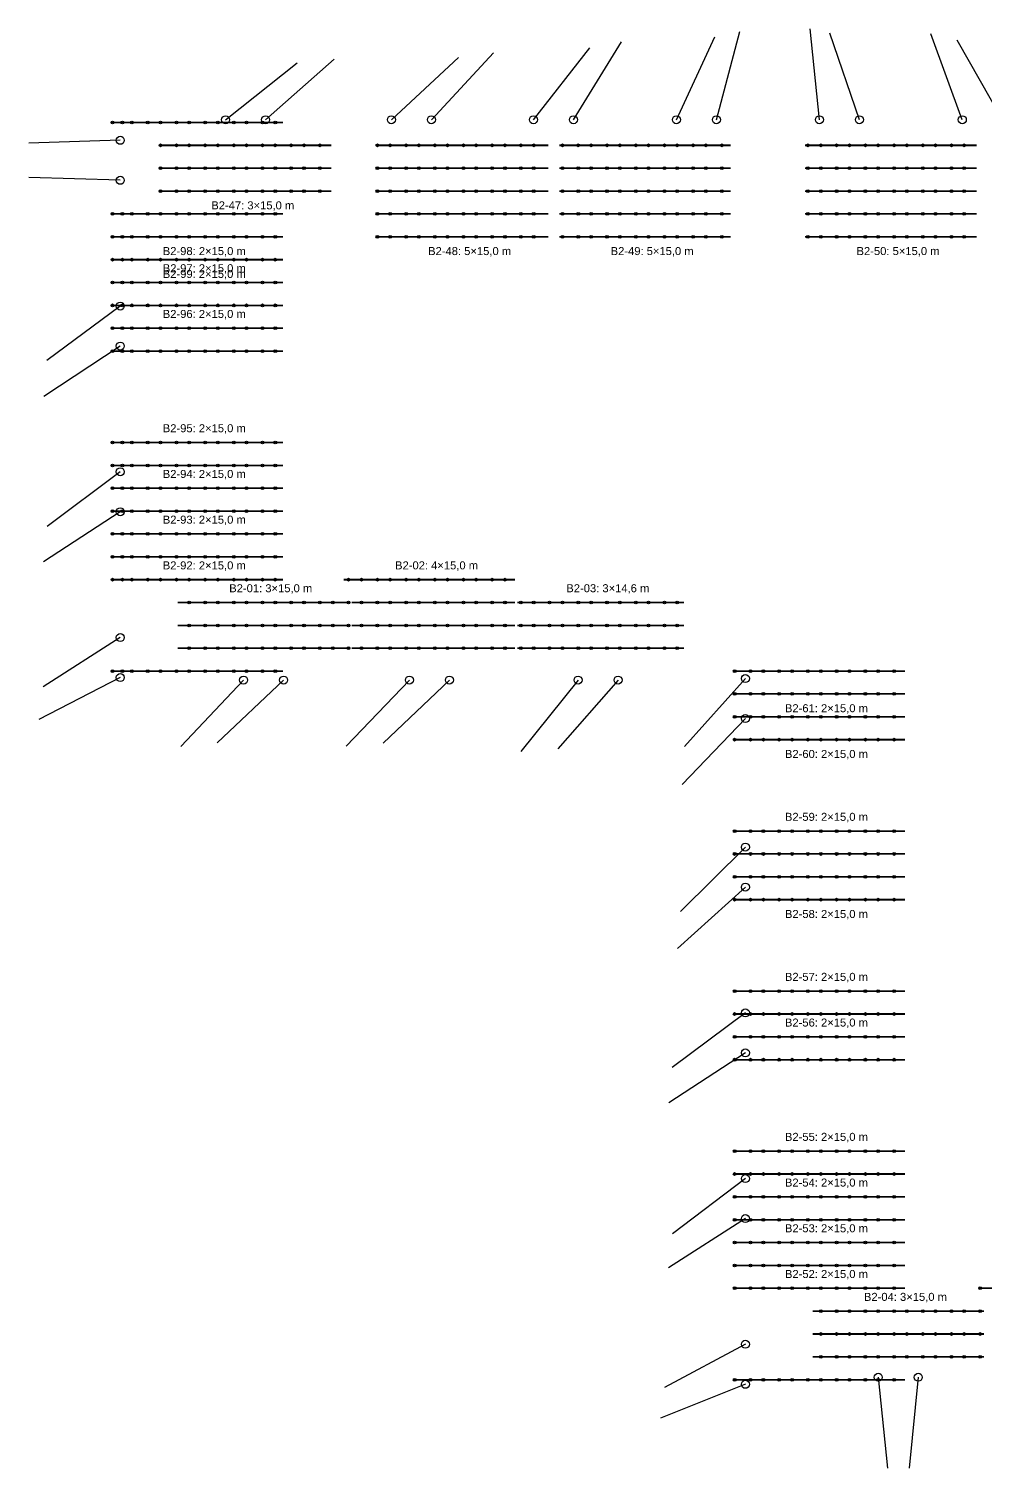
# Model space of a CAD drawing. Header units: millimetres. Extents: x 4893 to 477136, y -248774 to -84814.
# Drawn here: x 4893 to 88519, y -248774 to -122835 of the extents above; entities that cross this region are included whole.
import ezdxf

# ---------------------------------------------------------------- set-up
doc = ezdxf.new("R2010")
doc.units = ezdxf.units.MM
for name, color, linetype in [('GC-BICH NEO', 6, 'Continuous'), ('GC-DAY NEO', 5, 'Continuous'), ('GC-GHI CHU', 2, 'Continuous'), ('GC-HOP 40x60 GIA CUONG', 1, 'Continuous')]:
    doc.layers.add(name, color=color, linetype=linetype)
doc.styles.add('GC_VN', font='arial.ttf')

msp = doc.modelspace()

# ---------------------------------------------------------------- linework, layer by layer
at = {"layer": 'GC-BICH NEO'}
for centre in [(22099.39443427109, -130793.6853968004), (25599.39443427109, -130793.6853968004), (36599.3944342711, -130793.6853968004), (40099.3944342711, -130793.6853968004), (49019.3944342711, -130793.6853968004), (52519.3944342711, -130793.6853968004), (61519.3944342711, -130793.6853968004), (65019.3944342711, -130793.6853968004), (74019.39443427109, -130793.6853968004), (77519.39443427109, -130793.6853968004), (86519.39443427109, -130793.6853968004), (12889.3944342711, -132593.6853968003), (12889.3944342711, -136093.6853968003), (12889.3944342711, -147093.6853968003), (12889.3944342711, -150593.6853968003), (12889.3944342711, -161593.6853968003), (12889.3944342711, -165093.6853968003), (12889.3944342711, -176093.6853968003), (12889.3944342711, -179593.6853968003), (23669.39443427109, -179813.6853968003), (27169.39443427109, -179813.6853968003), (38169.3944342711, -179813.6853968003), (41669.3944342711, -179813.6853968003), (52919.3944342711, -179813.6853968003), (56419.3944342711, -179813.6853968003), (67549.39443427109, -179683.6853968003), (67549.39443427109, -183183.6853968004), (67549.39443427109, -194433.6853968004), (67549.39443427109, -197933.6853968004), (67549.39443427109, -208933.6853968004), (67549.39443427109, -212433.6853968004), (67549.39443427109, -223433.6853968004), (67549.39443427109, -226933.6853968004), (67549.39443427109, -237933.6853968004), (79169.3944342711, -240813.6853968004), (82669.3944342711, -240813.6853968004), (67549.39443427109, -241433.6853968004)]:
    msp.add_circle(centre, 350, dxfattribs=at)
at = {"layer": 'GC-DAY NEO'}
for p, q in [((65019.3944342711, -130793.6853968004), (67076.65182832848, -123062.7286633426)), ((74019.39443427109, -130793.6853968004), (73209.37122597762, -122834.7996455142)), ((77519.39443427109, -130793.6853968004), (74938.42426637403, -123221.4602949941)), ((86519.39443427109, -130793.6853968004), (83757.4931692567, -123285.5630348305)), ((49019.3944342711, -130793.6853968004), (53955.70899912529, -124498.2268339308)), ((52519.3944342711, -130793.6853968004), (56717.99234802255, -123984.0029109101)), ((61519.3944342711, -130793.6853968004), (64875.72920985593, -123531.7974278078)), ((90019.39443427109, -130793.6853968004), (86079.17172906497, -123831.3118767012)), ((22099.39443427109, -130793.6853968004), (28350.21554477635, -125800.9671547541)), ((25599.39443427109, -130793.6853968004), (31592.69529373908, -125494.5963422646)), ((36599.3944342711, -130793.6853968004), (42454.0316977549, -125341.7845802936)), ((40099.3944342711, -130793.6853968004), (45535.30093284731, -124924.194742686)), ((12889.3944342711, -132593.6853968003), (4893.368421124382, -132845.8123431609)), ((12889.3944342711, -136093.6853968003), (4893.368421124382, -135841.5584504399)), ((12889.3944342711, -147093.6853968003), (6459.585493864439, -151853.6808789271)), ((12889.3944342711, -150593.6853968003), (6213.836169865303, -155002.4178516589)), ((12889.3944342711, -161593.6853968003), (6487.454430977935, -166391.0976361472)), ((12889.3944342711, -165093.6853968003), (6185.329720970694, -169458.9478539592)), ((12889.3944342711, -176093.6853968003), (6149.484455951091, -180403.3969282305)), ((12889.3944342711, -179593.6853968003), (5777.44214886035, -183257.0355971008)), ((23669.39443427109, -179813.6853968003), (18186.78278403889, -185639.5732684245)), ((27169.39443427109, -179813.6853968003), (21353.03277818188, -185306.40212767)), ((38169.3944342711, -179813.6853968003), (32653.46419463996, -185608.0372666407)), ((41669.3944342711, -179813.6853968003), (35881.41415628405, -185336.3011087283)), ((52919.3944342711, -179813.6853968003), (47914.40594262294, -186054.6861337391)), ((56419.3944342711, -179813.6853968003), (51147.10908249401, -185830.5788784433)), ((67549.39443427109, -179683.6853968003), (62213.18518752408, -185643.9597927432)), ((67549.39443427109, -183183.6853968004), (62012.26633755793, -188957.7838061271)), ((67549.39443427109, -194433.6853968004), (61864.43977719711, -200062.2989513991)), ((67549.39443427109, -197933.6853968004), (61619.2481103902, -203303.3562039692)), ((67549.39443427109, -208933.6853968004), (61138.79380652762, -213719.5186149114)), ((67549.39443427109, -212433.6853968004), (60853.07404483522, -216810.8183902135)), ((67549.39443427109, -223433.6853968004), (61176.60750572722, -228269.7568151502)), ((67549.39443427109, -226933.6853968004), (60816.74942783148, -231254.7374929066)), ((67549.39443427109, -237933.6853968004), (60492.15979300768, -241701.368931567)), ((67549.39443427109, -241433.6853968004), (60117.42114049769, -244394.3902048889)), ((79169.3944342711, -240813.6853968004), (79965.42418643911, -248773.9829184803)), ((82669.3944342711, -240813.6853968004), (81873.36468210311, -248773.9829184803))]:
    msp.add_line(p, q, dxfattribs=at)
at = {"layer": 'GC-HOP 40x60 GIA CUONG', "const_width": 150}
for points in [[(12108.37326354505, -131033.5943869785), (27108.37326354505, -131033.5943869785)], [(16349.3944342711, -133033.5943869785), (31349.39443427109, -133033.5943869785)], [(35309.3944342711, -133032.1853967995), (50309.3944342711, -133032.1853967995)], [(51269.3944342711, -133032.1853967995), (66269.39443427109, -133032.1853967995)], [(72769.39443427109, -133032.1853967995), (87769.39443427109, -133032.1853967995)], [(16349.3944342711, -135033.5943869785), (31349.39443427109, -135033.5943869785)], [(35309.3944342711, -135032.1853967995), (50309.3944342711, -135032.1853967995)], [(51269.3944342711, -135032.1853967995), (66269.39443427109, -135032.1853967995)], [(72769.39443427109, -135032.1853967995), (87769.39443427109, -135032.1853967995)], [(16349.3944342711, -137033.5943869785), (31349.39443427109, -137033.5943869785)], [(35309.3944342711, -137032.1853967995), (50309.3944342711, -137032.1853967995)], [(51269.3944342711, -137032.1853967995), (66269.39443427109, -137032.1853967995)], [(72769.39443427109, -137032.1853967995), (87769.39443427109, -137032.1853967995)], [(12108.37326354505, -139033.5943869785), (27108.37326354505, -139033.5943869785)], [(35309.3944342711, -139032.1853967994), (50309.3944342711, -139032.1853967994)], [(51269.3944342711, -139032.1853967994), (66269.39443427109, -139032.1853967994)], [(72769.39443427109, -139032.1853967994), (87769.39443427109, -139032.1853967994)], [(12108.37326354505, -141033.5943869785), (27108.37326354505, -141033.5943869785)], [(35309.3944342711, -141032.1853967994), (50309.3944342711, -141032.1853967994)], [(51269.3944342711, -141032.1853967994), (66269.39443427109, -141032.1853967994)], [(72769.39443427109, -141032.1853967994), (87769.39443427109, -141032.1853967994)], [(12108.37326354505, -143033.5943869785), (27108.37326354505, -143033.5943869785)], [(12108.37326354505, -145033.5943869785), (27108.37326354505, -145033.5943869785)], [(12108.37326354505, -147033.5943869785), (27108.37326354505, -147033.5943869785)], [(12108.37326354505, -149033.5943869785), (27108.37326354505, -149033.5943869785)], [(12108.37326354505, -151033.5943869785), (27108.37326354505, -151033.5943869785)], [(12108.37326354505, -159033.5943869785), (27108.37326354505, -159033.5943869785)], [(12108.37326354505, -161033.5943869785), (27108.37326354505, -161033.5943869785)], [(12108.37326354505, -163033.5943869785), (27108.37326354505, -163033.5943869785)], [(12108.37326354505, -165033.5943869785), (27108.37326354505, -165033.5943869785)], [(12108.37326354505, -167033.5943869784), (27108.37326354505, -167033.5943869784)], [(12108.37326354505, -169033.5943869785), (27108.37326354505, -169033.5943869785)], [(12108.37326354505, -171033.5943869784), (27108.37326354505, -171033.5943869784)], [(32419.39443427109, -171032.1853967994), (47419.3944342711, -171032.1853967994)], [(17919.3944342711, -173033.5943869785), (32919.3944342711, -173033.5943869785)], [(33119.3944342711, -173032.1853967994), (47419.3944342711, -173032.1853967994)], [(47619.3944342711, -173032.1853967994), (62169.3944342711, -173032.1853967994)], [(17919.3944342711, -175033.5943869784), (32919.3944342711, -175033.5943869784)], [(33119.3944342711, -175032.1853967994), (47419.3944342711, -175032.1853967994)], [(47619.3944342711, -175032.1853967994), (62169.3944342711, -175032.1853967994)], [(17919.3944342711, -177033.5943869785), (32919.3944342711, -177033.5943869785)], [(33119.3944342711, -177032.1853967994), (47419.3944342711, -177032.1853967994)], [(47619.3944342711, -177032.1853967994), (62169.3944342711, -177032.1853967994)], [(12108.37326354505, -179033.5943869784), (27108.37326354505, -179033.5943869784)], [(66510.92767042622, -179032.1853967994), (81510.92767042622, -179032.1853967994)], [(66510.92767042622, -181032.1853967996), (81510.92767042622, -181032.1853967996)], [(66510.92767042622, -183032.1853967996), (81510.92767042622, -183032.1853967996)], [(66510.92767042622, -185032.1853967996), (81510.92767042622, -185032.1853967996)], [(66510.92767042622, -193032.1853967995), (81510.92767042622, -193032.1853967995)], [(66510.92767042622, -195032.1853967995), (81510.92767042622, -195032.1853967995)], [(66510.92767042622, -197032.1853967995), (81510.92767042622, -197032.1853967995)], [(66510.92767042622, -199032.1853967995), (81510.92767042622, -199032.1853967995)], [(66510.92767042622, -207032.1853967995), (81510.92767042622, -207032.1853967995)], [(66510.92767042622, -209032.1853967995), (81510.92767042622, -209032.1853967995)], [(66510.92767042622, -211032.1853967995), (81510.92767042622, -211032.1853967995)], [(66510.92767042622, -213032.1853967995), (81510.92767042622, -213032.1853967995)], [(66510.92767042622, -221032.1853967995), (81510.92767042622, -221032.1853967995)], [(66510.92767042622, -223032.1853967995), (81510.92767042622, -223032.1853967995)], [(66510.92767042622, -225032.1853967995), (81510.92767042622, -225032.1853967995)], [(66510.92767042622, -227032.1853967995), (81510.92767042622, -227032.1853967995)], [(66510.92767042622, -229032.1853967993), (81510.92767042622, -229032.1853967993)], [(66510.92767042622, -231032.1853967993), (81510.92767042622, -231032.1853967993)], [(66510.92767042622, -233032.1853967995), (81510.92767042622, -233032.1853967995)], [(87919.3944342711, -233032.1853967995), (102919.3944342711, -233032.1853967995)], [(73419.3944342711, -235032.1853967995), (88419.39443427109, -235032.1853967995)], [(73419.3944342711, -237032.1853967993), (88419.39443427109, -237032.1853967993)], [(73419.3944342711, -239032.1853967993), (88419.39443427109, -239032.1853967993)], [(66510.92767042622, -241032.1853967996), (81510.92767042622, -241032.1853967996)]]:
    msp.add_lwpolyline(points, dxfattribs=at)
at = {"layer": 'GC-HOP 40x60 GIA CUONG'}
for centre in [(12208.37326354505, -131033.5943869785), (13073.37326354506, -131033.5943869785), (13896.83119489237, -131033.5943869785), (15286.83119489237, -131033.5943869785), (16406.83119489237, -131033.5943869785), (17796.83119489237, -131033.5943869785), (18916.83119489238, -131033.5943869785), (20306.83119489238, -131033.5943869785), (21426.83119489238, -131033.5943869785), (22816.83119489238, -131033.5943869785), (23936.83119489238, -131033.5943869785), (25326.83119489238, -131033.5943869785), (26446.83119489238, -131033.5943869785), (16406.83119489237, -133033.5943869785), (17796.83119489237, -133033.5943869785), (18916.83119489238, -133033.5943869785), (20306.83119489238, -133033.5943869785), (21426.83119489238, -133033.5943869785), (22816.83119489238, -133033.5943869785), (23936.83119489238, -133033.5943869785), (25326.83119489238, -133033.5943869785), (26446.83119489238, -133033.5943869785), (27836.83119489238, -133033.5943869785), (28956.83119489239, -133033.5943869785), (30346.83119489238, -133033.5943869785), (35370.92767042627, -133032.1853967995), (36490.92767042627, -133032.1853967995), (37880.92767042629, -133032.1853967995), (39000.92767042629, -133032.1853967995), (40390.92767042627, -133032.1853967995), (41510.92767042629, -133032.1853967995), (42900.92767042627, -133032.1853967995), (44020.92767042627, -133032.1853967995), (45410.92767042627, -133032.1853967995), (46530.92767042629, -133032.1853967995), (47920.92767042629, -133032.1853967995), (49040.92767042629, -133032.1853967995), (51550.92767042627, -133032.1853967995), (52940.92767042629, -133032.1853967995), (54060.9276704263, -133032.1853967995), (55450.92767042629, -133032.1853967995), (56570.92767042629, -133032.1853967995), (57960.92767042627, -133032.1853967995), (59080.92767042629, -133032.1853967995), (60470.92767042629, -133032.1853967995), (61590.9276704263, -133032.1853967995), (62980.92767042627, -133032.1853967995), (64100.92767042629, -133032.1853967995), (65490.92767042629, -133032.1853967995), (73020.92767042622, -133032.1853967995), (74140.92767042622, -133032.1853967995), (75530.92767042622, -133032.1853967995), (76650.92767042622, -133032.1853967995), (78040.92767042622, -133032.1853967995), (79160.92767042622, -133032.1853967995), (80550.92767042622, -133032.1853967995), (81670.92767042622, -133032.1853967995), (83060.9276704262, -133032.1853967995), (84180.92767042622, -133032.1853967995), (85570.92767042622, -133032.1853967995), (86690.92767042622, -133032.1853967995), (16406.83119489237, -135033.5943869785), (17796.83119489237, -135033.5943869785), (18916.83119489238, -135033.5943869785), (20306.83119489238, -135033.5943869785), (21426.83119489238, -135033.5943869785), (22816.83119489238, -135033.5943869785), (23936.83119489238, -135033.5943869785), (25326.83119489238, -135033.5943869785), (26446.83119489238, -135033.5943869785), (27836.83119489238, -135033.5943869785), (28956.83119489239, -135033.5943869785), (30346.83119489238, -135033.5943869785), (35370.92767042627, -135032.1853967995), (36490.92767042627, -135032.1853967995), (37880.92767042629, -135032.1853967995), (39000.92767042629, -135032.1853967995), (40390.92767042627, -135032.1853967995), (41510.92767042629, -135032.1853967995), (42900.92767042627, -135032.1853967995), (44020.92767042627, -135032.1853967995), (45410.92767042627, -135032.1853967995), (46530.92767042629, -135032.1853967995), (47920.92767042629, -135032.1853967995), (49040.92767042629, -135032.1853967995), (51550.92767042627, -135032.1853967995), (52940.92767042629, -135032.1853967995), (54060.9276704263, -135032.1853967995), (55450.92767042629, -135032.1853967995), (56570.92767042629, -135032.1853967995), (57960.92767042627, -135032.1853967995), (59080.92767042629, -135032.1853967995), (60470.92767042629, -135032.1853967995), (61590.9276704263, -135032.1853967995), (62980.92767042627, -135032.1853967995), (64100.92767042629, -135032.1853967995), (65490.92767042629, -135032.1853967995), (73020.92767042622, -135032.1853967995), (74140.92767042622, -135032.1853967995), (75530.92767042622, -135032.1853967995), (76650.92767042622, -135032.1853967995), (78040.92767042622, -135032.1853967995), (79160.92767042622, -135032.1853967995), (80550.92767042622, -135032.1853967995), (81670.92767042622, -135032.1853967995), (83060.9276704262, -135032.1853967995), (84180.92767042622, -135032.1853967995), (85570.92767042622, -135032.1853967995), (86690.92767042622, -135032.1853967995), (16406.83119489237, -137033.5943869785), (17796.83119489237, -137033.5943869785), (18916.83119489238, -137033.5943869785), (20306.83119489238, -137033.5943869785), (21426.83119489238, -137033.5943869785), (22816.83119489238, -137033.5943869785), (23936.83119489238, -137033.5943869785), (25326.83119489238, -137033.5943869785), (26446.83119489238, -137033.5943869785), (27836.83119489238, -137033.5943869785), (28956.83119489239, -137033.5943869785), (30346.83119489238, -137033.5943869785), (35370.92767042627, -137032.1853967995), (36490.92767042627, -137032.1853967995), (37880.92767042629, -137032.1853967995), (39000.92767042629, -137032.1853967995), (40390.92767042627, -137032.1853967995), (41510.92767042629, -137032.1853967995), (42900.92767042627, -137032.1853967995), (44020.92767042627, -137032.1853967995), (45410.92767042627, -137032.1853967995), (46530.92767042629, -137032.1853967995), (47920.92767042629, -137032.1853967995), (49040.92767042629, -137032.1853967995), (51550.92767042627, -137032.1853967995), (52940.92767042629, -137032.1853967995), (54060.9276704263, -137032.1853967995), (55450.92767042629, -137032.1853967995), (56570.92767042629, -137032.1853967995), (57960.92767042627, -137032.1853967995), (59080.92767042629, -137032.1853967995), (60470.92767042629, -137032.1853967995), (61590.9276704263, -137032.1853967995), (62980.92767042627, -137032.1853967995), (64100.92767042629, -137032.1853967995), (65490.92767042629, -137032.1853967995), (73020.92767042622, -137032.1853967995), (74140.92767042622, -137032.1853967995), (75530.92767042622, -137032.1853967995), (76650.92767042622, -137032.1853967995), (78040.92767042622, -137032.1853967995), (79160.92767042622, -137032.1853967995), (80550.92767042622, -137032.1853967995), (81670.92767042622, -137032.1853967995), (83060.9276704262, -137032.1853967995), (84180.92767042622, -137032.1853967995), (85570.92767042622, -137032.1853967995), (86690.92767042622, -137032.1853967995), (12208.37326354505, -139033.5943869785), (13073.37326354506, -139033.5943869785), (13896.83119489237, -139033.5943869785), (15286.83119489237, -139033.5943869785), (16406.83119489237, -139033.5943869785), (17796.83119489237, -139033.5943869785), (18916.83119489238, -139033.5943869785), (20306.83119489238, -139033.5943869785), (21426.83119489238, -139033.5943869785), (22816.83119489238, -139033.5943869785), (23936.83119489238, -139033.5943869785), (25326.83119489238, -139033.5943869785), (26446.83119489238, -139033.5943869785), (35370.92767042627, -139032.1853967994), (36490.92767042627, -139032.1853967994), (37880.92767042629, -139032.1853967994), (39000.92767042629, -139032.1853967994), (40390.92767042627, -139032.1853967994), (41510.92767042629, -139032.1853967994), (42900.92767042627, -139032.1853967994), (44020.92767042627, -139032.1853967994), (45410.92767042627, -139032.1853967994), (46530.92767042629, -139032.1853967994), (47920.92767042629, -139032.1853967994), (49040.92767042629, -139032.1853967994), (51550.92767042627, -139032.1853967994), (52940.92767042629, -139032.1853967994), (54060.9276704263, -139032.1853967994), (55450.92767042629, -139032.1853967994), (56570.92767042629, -139032.1853967994), (57960.92767042627, -139032.1853967994), (59080.92767042629, -139032.1853967994), (60470.92767042629, -139032.1853967994), (61590.9276704263, -139032.1853967994), (62980.92767042627, -139032.1853967994), (64100.92767042629, -139032.1853967994), (65490.92767042629, -139032.1853967994), (73020.92767042622, -139032.1853967994), (74140.92767042622, -139032.1853967994), (75530.92767042622, -139032.1853967994), (76650.92767042622, -139032.1853967994), (78040.92767042622, -139032.1853967994), (79160.92767042622, -139032.1853967994), (80550.92767042622, -139032.1853967994), (81670.92767042622, -139032.1853967994), (83060.9276704262, -139032.1853967994), (84180.92767042622, -139032.1853967994), (85570.92767042622, -139032.1853967994), (86690.92767042622, -139032.1853967994), (12208.37326354505, -141033.5943869785), (13073.37326354506, -141033.5943869785), (13896.83119489237, -141033.5943869785), (15286.83119489237, -141033.5943869785), (16406.83119489237, -141033.5943869785), (17796.83119489237, -141033.5943869785), (18916.83119489238, -141033.5943869785), (20306.83119489238, -141033.5943869785), (21426.83119489238, -141033.5943869785), (22816.83119489238, -141033.5943869785), (23936.83119489238, -141033.5943869785), (25326.83119489238, -141033.5943869785), (26446.83119489238, -141033.5943869785), (35370.92767042627, -141032.1853967994), (36490.92767042627, -141032.1853967994), (37880.92767042629, -141032.1853967994), (39000.92767042629, -141032.1853967994), (40390.92767042627, -141032.1853967994), (41510.92767042629, -141032.1853967994), (42900.92767042627, -141032.1853967994), (44020.92767042627, -141032.1853967994), (45410.92767042627, -141032.1853967994), (46530.92767042629, -141032.1853967994), (47920.92767042629, -141032.1853967994), (49040.92767042629, -141032.1853967994), (51550.92767042627, -141032.1853967994), (52940.92767042629, -141032.1853967994), (54060.9276704263, -141032.1853967994), (55450.92767042629, -141032.1853967994), (56570.92767042629, -141032.1853967994), (57960.92767042627, -141032.1853967994), (59080.92767042629, -141032.1853967994), (60470.92767042629, -141032.1853967994), (61590.9276704263, -141032.1853967994), (62980.92767042627, -141032.1853967994), (64100.92767042629, -141032.1853967994), (65490.92767042629, -141032.1853967994), (73020.92767042622, -141032.1853967994), (74140.92767042622, -141032.1853967994), (75530.92767042622, -141032.1853967994), (76650.92767042622, -141032.1853967994), (78040.92767042622, -141032.1853967994), (79160.92767042622, -141032.1853967994), (80550.92767042622, -141032.1853967994), (81670.92767042622, -141032.1853967994), (83060.9276704262, -141032.1853967994), (84180.92767042622, -141032.1853967994), (85570.92767042622, -141032.1853967994), (86690.92767042622, -141032.1853967994), (12208.37326354505, -143033.5943869785), (13073.37326354506, -143033.5943869785), (13896.83119489237, -143033.5943869785), (15286.83119489237, -143033.5943869785), (16406.83119489237, -143033.5943869785), (17796.83119489237, -143033.5943869785), (18916.83119489238, -143033.5943869785), (20306.83119489238, -143033.5943869785), (21426.83119489238, -143033.5943869785), (22816.83119489238, -143033.5943869785), (23936.83119489238, -143033.5943869785), (25326.83119489238, -143033.5943869785), (26446.83119489238, -143033.5943869785), (12208.37326354505, -145033.5943869785), (13073.37326354506, -145033.5943869785), (13896.83119489237, -145033.5943869785), (15286.83119489237, -145033.5943869785), (16406.83119489237, -145033.5943869785), (17796.83119489237, -145033.5943869785), (18916.83119489238, -145033.5943869785), (20306.83119489238, -145033.5943869785), (21426.83119489238, -145033.5943869785), (22816.83119489238, -145033.5943869785), (23936.83119489238, -145033.5943869785), (25326.83119489238, -145033.5943869785), (26446.83119489238, -145033.5943869785), (12208.37326354505, -147033.5943869785), (13073.37326354506, -147033.5943869785), (13896.83119489237, -147033.5943869785), (15286.83119489237, -147033.5943869785), (16406.83119489237, -147033.5943869785), (17796.83119489237, -147033.5943869785), (18916.83119489238, -147033.5943869785), (20306.83119489238, -147033.5943869785), (21426.83119489238, -147033.5943869785), (22816.83119489238, -147033.5943869785), (23936.83119489238, -147033.5943869785), (25326.83119489238, -147033.5943869785), (26446.83119489238, -147033.5943869785), (12208.37326354505, -149033.5943869785), (13073.37326354506, -149033.5943869785), (13896.83119489237, -149033.5943869785), (15286.83119489237, -149033.5943869785), (16406.83119489237, -149033.5943869785), (17796.83119489237, -149033.5943869785), (18916.83119489238, -149033.5943869785), (20306.83119489238, -149033.5943869785), (21426.83119489238, -149033.5943869785), (22816.83119489238, -149033.5943869785), (23936.83119489238, -149033.5943869785), (25326.83119489238, -149033.5943869785), (26446.83119489238, -149033.5943869785), (12208.37326354505, -151033.5943869785), (13073.37326354506, -151033.5943869785), (13896.83119489237, -151033.5943869785), (15286.83119489237, -151033.5943869785), (16406.83119489237, -151033.5943869785), (17796.83119489237, -151033.5943869785), (18916.83119489238, -151033.5943869785), (20306.83119489238, -151033.5943869785), (21426.83119489238, -151033.5943869785), (22816.83119489238, -151033.5943869785), (23936.83119489238, -151033.5943869785), (25326.83119489238, -151033.5943869785), (26446.83119489238, -151033.5943869785), (12208.37326354505, -159033.5943869785), (13073.37326354506, -159033.5943869785), (13896.83119489237, -159033.5943869785), (15286.83119489237, -159033.5943869785), (16406.83119489237, -159033.5943869785), (17796.83119489237, -159033.5943869785), (18916.83119489238, -159033.5943869785), (20306.83119489238, -159033.5943869785), (21426.83119489238, -159033.5943869785), (22816.83119489238, -159033.5943869785), (23936.83119489238, -159033.5943869785), (25326.83119489238, -159033.5943869785), (26446.83119489238, -159033.5943869785), (12208.37326354505, -161033.5943869785), (13073.37326354506, -161033.5943869785), (13896.83119489237, -161033.5943869785), (15286.83119489237, -161033.5943869785), (16406.83119489237, -161033.5943869785), (17796.83119489237, -161033.5943869785), (18916.83119489238, -161033.5943869785), (20306.83119489238, -161033.5943869785), (21426.83119489238, -161033.5943869785), (22816.83119489238, -161033.5943869785), (23936.83119489238, -161033.5943869785), (25326.83119489238, -161033.5943869785), (26446.83119489238, -161033.5943869785), (12208.37326354505, -163033.5943869785), (13073.37326354506, -163033.5943869785), (13896.83119489237, -163033.5943869785), (15286.83119489237, -163033.5943869785), (16406.83119489237, -163033.5943869785), (17796.83119489237, -163033.5943869785), (18916.83119489238, -163033.5943869785), (20306.83119489238, -163033.5943869785), (21426.83119489238, -163033.5943869785), (22816.83119489238, -163033.5943869785), (23936.83119489238, -163033.5943869785), (25326.83119489238, -163033.5943869785), (26446.83119489238, -163033.5943869785), (12208.37326354505, -165033.5943869785), (13073.37326354506, -165033.5943869785), (13896.83119489237, -165033.5943869785), (15286.83119489237, -165033.5943869785), (16406.83119489237, -165033.5943869785), (17796.83119489237, -165033.5943869785), (18916.83119489238, -165033.5943869785), (20306.83119489238, -165033.5943869785), (21426.83119489238, -165033.5943869785), (22816.83119489238, -165033.5943869785), (23936.83119489238, -165033.5943869785), (25326.83119489238, -165033.5943869785), (26446.83119489238, -165033.5943869785), (12208.37326354505, -167033.5943869784), (13073.37326354506, -167033.5943869784), (13896.83119489237, -167033.5943869784), (15286.83119489237, -167033.5943869784), (16406.83119489237, -167033.5943869784), (17796.83119489237, -167033.5943869784), (18916.83119489238, -167033.5943869784), (20306.83119489238, -167033.5943869784), (21426.83119489238, -167033.5943869784), (22816.83119489238, -167033.5943869784), (23936.83119489238, -167033.5943869784), (25326.83119489238, -167033.5943869784), (26446.83119489238, -167033.5943869784), (12208.37326354505, -169033.5943869785), (13073.37326354506, -169033.5943869785), (13896.83119489237, -169033.5943869785), (15286.83119489237, -169033.5943869785), (16406.83119489237, -169033.5943869785), (17796.83119489237, -169033.5943869785), (18916.83119489238, -169033.5943869785), (20306.83119489238, -169033.5943869785), (21426.83119489238, -169033.5943869785), (22816.83119489238, -169033.5943869785), (23936.83119489238, -169033.5943869785), (25326.83119489238, -169033.5943869785), (26446.83119489238, -169033.5943869785), (12208.37326354505, -171033.5943869784), (13073.37326354506, -171033.5943869784), (13896.83119489237, -171033.5943869784), (15286.83119489237, -171033.5943869784), (16406.83119489237, -171033.5943869784), (17796.83119489237, -171033.5943869784), (18916.83119489238, -171033.5943869784), (20306.83119489238, -171033.5943869784), (21426.83119489238, -171033.5943869784), (22816.83119489238, -171033.5943869784), (23936.83119489238, -171033.5943869784), (25326.83119489238, -171033.5943869784), (26446.83119489238, -171033.5943869784), (32856.25694367835, -171032.1853967994), (33980.92767042627, -171032.1853967994), (35370.92767042627, -171032.1853967994), (36490.92767042627, -171032.1853967994), (37880.92767042629, -171032.1853967994), (39000.92767042629, -171032.1853967994), (40390.92767042627, -171032.1853967994), (41510.92767042629, -171032.1853967994), (42900.92767042627, -171032.1853967994), (44020.92767042627, -171032.1853967994), (45410.92767042627, -171032.1853967994), (46530.92767042629, -171032.1853967994), (18916.83119489238, -173033.5943869785), (20306.83119489238, -173033.5943869785), (21426.83119489238, -173033.5943869785), (22816.83119489238, -173033.5943869785), (23936.83119489238, -173033.5943869785), (25326.83119489238, -173033.5943869785), (26446.83119489238, -173033.5943869785), (27836.83119489238, -173033.5943869785), (28956.83119489239, -173033.5943869785), (30346.83119489238, -173033.5943869785), (31466.25694367836, -173033.5943869785), (32856.25694367835, -173033.5943869785), (33980.92767042627, -173032.1853967994), (35370.92767042627, -173032.1853967994), (36490.92767042627, -173032.1853967994), (37880.92767042629, -173032.1853967994), (39000.92767042629, -173032.1853967994), (40390.92767042627, -173032.1853967994), (41510.92767042629, -173032.1853967994), (42900.92767042627, -173032.1853967994), (44020.92767042627, -173032.1853967994), (45410.92767042627, -173032.1853967994), (46530.92767042629, -173032.1853967994), (47920.92767042629, -173032.1853967994), (49040.92767042629, -173032.1853967994), (50430.92767042627, -173032.1853967994), (51550.92767042627, -173032.1853967994), (52940.92767042629, -173032.1853967994), (54060.9276704263, -173032.1853967994), (55450.92767042629, -173032.1853967994), (56570.92767042629, -173032.1853967994), (57960.92767042627, -173032.1853967994), (59080.92767042629, -173032.1853967994), (60470.92767042629, -173032.1853967994), (61590.9276704263, -173032.1853967994), (18916.83119489238, -175033.5943869784), (20306.83119489238, -175033.5943869784), (21426.83119489238, -175033.5943869784), (22816.83119489238, -175033.5943869784), (23936.83119489238, -175033.5943869784), (25326.83119489238, -175033.5943869784), (26446.83119489238, -175033.5943869784), (27836.83119489238, -175033.5943869784), (28956.83119489239, -175033.5943869784), (30346.83119489238, -175033.5943869784), (31466.25694367836, -175033.5943869784), (32856.25694367835, -175033.5943869784), (33980.92767042627, -175032.1853967994), (35370.92767042627, -175032.1853967994), (36490.92767042627, -175032.1853967994), (37880.92767042629, -175032.1853967994), (39000.92767042629, -175032.1853967994), (40390.92767042627, -175032.1853967994), (41510.92767042629, -175032.1853967994), (42900.92767042627, -175032.1853967994), (44020.92767042627, -175032.1853967994), (45410.92767042627, -175032.1853967994), (46530.92767042629, -175032.1853967994), (47920.92767042629, -175032.1853967994), (49040.92767042629, -175032.1853967994), (50430.92767042627, -175032.1853967994), (51550.92767042627, -175032.1853967994), (52940.92767042629, -175032.1853967994), (54060.9276704263, -175032.1853967994), (55450.92767042629, -175032.1853967994), (56570.92767042629, -175032.1853967994), (57960.92767042627, -175032.1853967994), (59080.92767042629, -175032.1853967994), (60470.92767042629, -175032.1853967994), (61590.9276704263, -175032.1853967994), (18916.83119489238, -177033.5943869785), (20306.83119489238, -177033.5943869785), (21426.83119489238, -177033.5943869785), (22816.83119489238, -177033.5943869785), (23936.83119489238, -177033.5943869785), (25326.83119489238, -177033.5943869785), (26446.83119489238, -177033.5943869785), (27836.83119489238, -177033.5943869785), (28956.83119489239, -177033.5943869785), (30346.83119489238, -177033.5943869785), (31466.25694367836, -177033.5943869785), (32856.25694367835, -177033.5943869785), (33980.92767042627, -177032.1853967994), (35370.92767042627, -177032.1853967994), (36490.92767042627, -177032.1853967994), (37880.92767042629, -177032.1853967994), (39000.92767042629, -177032.1853967994), (40390.92767042627, -177032.1853967994), (41510.92767042629, -177032.1853967994), (42900.92767042627, -177032.1853967994), (44020.92767042627, -177032.1853967994), (45410.92767042627, -177032.1853967994), (46530.92767042629, -177032.1853967994), (47920.92767042629, -177032.1853967994), (49040.92767042629, -177032.1853967994), (50430.92767042627, -177032.1853967994), (51550.92767042627, -177032.1853967994), (52940.92767042629, -177032.1853967994), (54060.9276704263, -177032.1853967994), (55450.92767042629, -177032.1853967994), (56570.92767042629, -177032.1853967994), (57960.92767042627, -177032.1853967994), (59080.92767042629, -177032.1853967994), (60470.92767042629, -177032.1853967994), (61590.9276704263, -177032.1853967994), (12208.37326354505, -179033.5943869784), (13073.37326354506, -179033.5943869784), (13896.83119489237, -179033.5943869784), (15286.83119489237, -179033.5943869784), (16406.83119489237, -179033.5943869784), (17796.83119489237, -179033.5943869784), (18916.83119489238, -179033.5943869784), (20306.83119489238, -179033.5943869784), (21426.83119489238, -179033.5943869784), (22816.83119489238, -179033.5943869784), (23936.83119489238, -179033.5943869784), (25326.83119489238, -179033.5943869784), (26446.83119489238, -179033.5943869784), (66610.92767042622, -179032.1853967994), (68000.92767042622, -179032.1853967994), (69120.92767042622, -179032.1853967994), (70510.92767042622, -179032.1853967994), (71630.92767042622, -179032.1853967994), (73020.92767042622, -179032.1853967994), (74140.92767042622, -179032.1853967994), (75530.92767042622, -179032.1853967994), (76650.92767042622, -179032.1853967994), (78040.92767042622, -179032.1853967994), (79160.92767042622, -179032.1853967994), (80550.92767042622, -179032.1853967994), (66610.92767042622, -181032.1853967996), (68000.92767042622, -181032.1853967996), (69120.92767042622, -181032.1853967996), (70510.92767042622, -181032.1853967996), (71630.92767042622, -181032.1853967996), (73020.92767042622, -181032.1853967996), (74140.92767042622, -181032.1853967996), (75530.92767042622, -181032.1853967996), (76650.92767042622, -181032.1853967996), (78040.92767042622, -181032.1853967996), (79160.92767042622, -181032.1853967996), (80550.92767042622, -181032.1853967996), (66610.92767042622, -183032.1853967996), (68000.92767042622, -183032.1853967996), (69120.92767042622, -183032.1853967996), (70510.92767042622, -183032.1853967996), (71630.92767042622, -183032.1853967996), (73020.92767042622, -183032.1853967996), (74140.92767042622, -183032.1853967996), (75530.92767042622, -183032.1853967996), (76650.92767042622, -183032.1853967996), (78040.92767042622, -183032.1853967996), (79160.92767042622, -183032.1853967996), (80550.92767042622, -183032.1853967996), (66610.92767042622, -185032.1853967996), (68000.92767042622, -185032.1853967996), (69120.92767042622, -185032.1853967996), (70510.92767042622, -185032.1853967996), (71630.92767042622, -185032.1853967996), (73020.92767042622, -185032.1853967996), (74140.92767042622, -185032.1853967996), (75530.92767042622, -185032.1853967996), (76650.92767042622, -185032.1853967996), (78040.92767042622, -185032.1853967996), (79160.92767042622, -185032.1853967996), (80550.92767042622, -185032.1853967996), (66610.92767042622, -193032.1853967995), (68000.92767042622, -193032.1853967995), (69120.92767042622, -193032.1853967995), (70510.92767042622, -193032.1853967995), (71630.92767042622, -193032.1853967995), (73020.92767042622, -193032.1853967995), (74140.92767042622, -193032.1853967995), (75530.92767042622, -193032.1853967995), (76650.92767042622, -193032.1853967995), (78040.92767042622, -193032.1853967995), (79160.92767042622, -193032.1853967995), (80550.92767042622, -193032.1853967995), (66610.92767042622, -195032.1853967995), (68000.92767042622, -195032.1853967995), (69120.92767042622, -195032.1853967995), (70510.92767042622, -195032.1853967995), (71630.92767042622, -195032.1853967995), (73020.92767042622, -195032.1853967995), (74140.92767042622, -195032.1853967995), (75530.92767042622, -195032.1853967995), (76650.92767042622, -195032.1853967995), (78040.92767042622, -195032.1853967995), (79160.92767042622, -195032.1853967995), (80550.92767042622, -195032.1853967995), (66610.92767042622, -197032.1853967995), (68000.92767042622, -197032.1853967995), (69120.92767042622, -197032.1853967995), (70510.92767042622, -197032.1853967995), (71630.92767042622, -197032.1853967995), (73020.92767042622, -197032.1853967995), (74140.92767042622, -197032.1853967995), (75530.92767042622, -197032.1853967995), (76650.92767042622, -197032.1853967995), (78040.92767042622, -197032.1853967995), (79160.92767042622, -197032.1853967995), (80550.92767042622, -197032.1853967995), (66610.92767042622, -199032.1853967995), (68000.92767042622, -199032.1853967995), (69120.92767042622, -199032.1853967995), (70510.92767042622, -199032.1853967995), (71630.92767042622, -199032.1853967995), (73020.92767042622, -199032.1853967995), (74140.92767042622, -199032.1853967995), (75530.92767042622, -199032.1853967995), (76650.92767042622, -199032.1853967995), (78040.92767042622, -199032.1853967995), (79160.92767042622, -199032.1853967995), (80550.92767042622, -199032.1853967995), (66610.92767042622, -207032.1853967995), (68000.92767042622, -207032.1853967995), (69120.92767042622, -207032.1853967995), (70510.92767042622, -207032.1853967995), (71630.92767042622, -207032.1853967995), (73020.92767042622, -207032.1853967995), (74140.92767042622, -207032.1853967995), (75530.92767042622, -207032.1853967995), (76650.92767042622, -207032.1853967995), (78040.92767042622, -207032.1853967995), (79160.92767042622, -207032.1853967995), (80550.92767042622, -207032.1853967995), (66610.92767042622, -209032.1853967995), (68000.92767042622, -209032.1853967995), (69120.92767042622, -209032.1853967995), (70510.92767042622, -209032.1853967995), (71630.92767042622, -209032.1853967995), (73020.92767042622, -209032.1853967995), (74140.92767042622, -209032.1853967995), (75530.92767042622, -209032.1853967995), (76650.92767042622, -209032.1853967995), (78040.92767042622, -209032.1853967995), (79160.92767042622, -209032.1853967995), (80550.92767042622, -209032.1853967995), (66610.92767042622, -211032.1853967995), (68000.92767042622, -211032.1853967995), (69120.92767042622, -211032.1853967995), (70510.92767042622, -211032.1853967995), (71630.92767042622, -211032.1853967995), (73020.92767042622, -211032.1853967995), (74140.92767042622, -211032.1853967995), (75530.92767042622, -211032.1853967995), (76650.92767042622, -211032.1853967995), (78040.92767042622, -211032.1853967995), (79160.92767042622, -211032.1853967995), (80550.92767042622, -211032.1853967995), (66610.92767042622, -213032.1853967995), (68000.92767042622, -213032.1853967995), (69120.92767042622, -213032.1853967995), (70510.92767042622, -213032.1853967995), (71630.92767042622, -213032.1853967995), (73020.92767042622, -213032.1853967995), (74140.92767042622, -213032.1853967995), (75530.92767042622, -213032.1853967995), (76650.92767042622, -213032.1853967995), (78040.92767042622, -213032.1853967995), (79160.92767042622, -213032.1853967995), (80550.92767042622, -213032.1853967995), (66610.92767042622, -221032.1853967995), (68000.92767042622, -221032.1853967995), (69120.92767042622, -221032.1853967995), (70510.92767042622, -221032.1853967995), (71630.92767042622, -221032.1853967995), (73020.92767042622, -221032.1853967995), (74140.92767042622, -221032.1853967995), (75530.92767042622, -221032.1853967995), (76650.92767042622, -221032.1853967995), (78040.92767042622, -221032.1853967995), (79160.92767042622, -221032.1853967995), (80550.92767042622, -221032.1853967995), (66610.92767042622, -223032.1853967995), (68000.92767042622, -223032.1853967995), (69120.92767042622, -223032.1853967995), (70510.92767042622, -223032.1853967995), (71630.92767042622, -223032.1853967995), (73020.92767042622, -223032.1853967995), (74140.92767042622, -223032.1853967995), (75530.92767042622, -223032.1853967995), (76650.92767042622, -223032.1853967995), (78040.92767042622, -223032.1853967995), (79160.92767042622, -223032.1853967995), (80550.92767042622, -223032.1853967995), (66610.92767042622, -225032.1853967995), (68000.92767042622, -225032.1853967995), (69120.92767042622, -225032.1853967995), (70510.92767042622, -225032.1853967995), (71630.92767042622, -225032.1853967995), (73020.92767042622, -225032.1853967995), (74140.92767042622, -225032.1853967995), (75530.92767042622, -225032.1853967995), (76650.92767042622, -225032.1853967995), (78040.92767042622, -225032.1853967995), (79160.92767042622, -225032.1853967995), (80550.92767042622, -225032.1853967995), (66610.92767042622, -227032.1853967995), (68000.92767042622, -227032.1853967995), (69120.92767042622, -227032.1853967995), (70510.92767042622, -227032.1853967995), (71630.92767042622, -227032.1853967995), (73020.92767042622, -227032.1853967995), (74140.92767042622, -227032.1853967995), (75530.92767042622, -227032.1853967995), (76650.92767042622, -227032.1853967995), (78040.92767042622, -227032.1853967995), (79160.92767042622, -227032.1853967995), (80550.92767042622, -227032.1853967995), (66610.92767042622, -229032.1853967993), (68000.92767042622, -229032.1853967993), (69120.92767042622, -229032.1853967993), (70510.92767042622, -229032.1853967993), (71630.92767042622, -229032.1853967993), (73020.92767042622, -229032.1853967993), (74140.92767042622, -229032.1853967993), (75530.92767042622, -229032.1853967993), (76650.92767042622, -229032.1853967993), (78040.92767042622, -229032.1853967993), (79160.92767042622, -229032.1853967993), (80550.92767042622, -229032.1853967993), (66610.92767042622, -231032.1853967993), (68000.92767042622, -231032.1853967993), (69120.92767042622, -231032.1853967993), (70510.92767042622, -231032.1853967993), (71630.92767042622, -231032.1853967993), (73020.92767042622, -231032.1853967993), (74140.92767042622, -231032.1853967993), (75530.92767042622, -231032.1853967993), (76650.92767042622, -231032.1853967993), (78040.92767042622, -231032.1853967993), (79160.92767042622, -231032.1853967993), (80550.92767042622, -231032.1853967993), (66610.92767042622, -233032.1853967995), (68000.92767042622, -233032.1853967995), (69120.92767042622, -233032.1853967995), (70510.92767042622, -233032.1853967995), (71630.92767042622, -233032.1853967995), (73020.92767042622, -233032.1853967995), (74140.92767042622, -233032.1853967995), (75530.92767042622, -233032.1853967995), (76650.92767042622, -233032.1853967995), (78040.92767042622, -233032.1853967995), (79160.92767042622, -233032.1853967995), (80550.92767042622, -233032.1853967995), (88080.92767042623, -233032.1853967995), (74140.92767042622, -235032.1853967995), (75530.92767042622, -235032.1853967995), (76650.92767042622, -235032.1853967995), (78040.92767042622, -235032.1853967995), (79160.92767042622, -235032.1853967995), (80550.92767042622, -235032.1853967995), (81670.92767042622, -235032.1853967995), (83060.9276704262, -235032.1853967995), (84180.92767042622, -235032.1853967995), (85570.92767042622, -235032.1853967995), (86690.92767042622, -235032.1853967995), (88080.92767042623, -235032.1853967995), (74140.92767042622, -237032.1853967993), (75530.92767042622, -237032.1853967993), (76650.92767042622, -237032.1853967993), (78040.92767042622, -237032.1853967993), (79160.92767042622, -237032.1853967993), (80550.92767042622, -237032.1853967993), (81670.92767042622, -237032.1853967993), (83060.9276704262, -237032.1853967993), (84180.92767042622, -237032.1853967993), (85570.92767042622, -237032.1853967993), (86690.92767042622, -237032.1853967993), (88080.92767042623, -237032.1853967993), (74140.92767042622, -239032.1853967993), (75530.92767042622, -239032.1853967993), (76650.92767042622, -239032.1853967993), (78040.92767042622, -239032.1853967993), (79160.92767042622, -239032.1853967993), (80550.92767042622, -239032.1853967993), (81670.92767042622, -239032.1853967993), (83060.9276704262, -239032.1853967993), (84180.92767042622, -239032.1853967993), (85570.92767042622, -239032.1853967993), (86690.92767042622, -239032.1853967993), (88080.92767042623, -239032.1853967993), (66610.92767042622, -241032.1853967996), (68000.92767042622, -241032.1853967996), (69120.92767042622, -241032.1853967996), (70510.92767042622, -241032.1853967996), (71630.92767042622, -241032.1853967996), (73020.92767042622, -241032.1853967996), (74140.92767042622, -241032.1853967996), (75530.92767042622, -241032.1853967996), (76650.92767042622, -241032.1853967996), (78040.92767042622, -241032.1853967996), (79160.92767042622, -241032.1853967996), (80550.92767042622, -241032.1853967996)]:
    msp.add_circle(centre, 120, dxfattribs=at)

# ---------------------------------------------------------------- texts
at = {"layer": 'GC-GHI CHU', "style": 'GC_VN'}
for s, p in [('B2-47: 3×15,0 m', (20849.3944342711, -138633.5943869785)), ('B2-98: 2×15,0 m', (16608.37326354505, -142633.5943869785)), ('B2-48: 5×15,0 m', (39809.3944342711, -142632.1853967994)), ('B2-49: 5×15,0 m', (55769.39443427108, -142632.1853967994)), ('B2-50: 5×15,0 m', (77269.39443427109, -142632.1853967994)), ('B2-97: 2×15,0 m', (16608.37326354505, -144133.5943869785)), ('B2-99: 2×15,0 m', (16608.37326354505, -144633.5943869785)), ('B2-96: 2×15,0 m', (16608.37326354505, -148133.5943869785)), ('B2-95: 2×15,0 m', (16608.37326354505, -158133.5943869785)), ('B2-94: 2×15,0 m', (16608.37326354505, -162133.5943869785)), ('B2-93: 2×15,0 m', (16608.37326354505, -166133.5943869784)), ('B2-92: 2×15,0 m', (16608.37326354505, -170133.5943869784)), ('B2-02: 4×15,0 m', (36919.3944342711, -170132.1853967994)), ('B2-01: 3×15,0 m', (22419.39443427109, -172133.5943869785)), ('B2-03: 3×14,6 m', (51894.3944342711, -172132.1853967994)), ('B2-61: 2×15,0 m', (71010.92767042622, -182632.1853967996)), ('B2-60: 2×15,0 m', (71010.92767042622, -186632.1853967996)), ('B2-59: 2×15,0 m', (71010.92767042622, -192132.1853967995)), ('B2-58: 2×15,0 m', (71010.92767042622, -200632.1853967995)), ('B2-57: 2×15,0 m', (71010.92767042622, -206132.1853967995)), ('B2-56: 2×15,0 m', (71010.92767042622, -210132.1853967995)), ('B2-55: 2×15,0 m', (71010.92767042622, -220132.1853967995)), ('B2-54: 2×15,0 m', (71010.92767042622, -224132.1853967995)), ('B2-53: 2×15,0 m', (71010.92767042622, -228132.1853967993)), ('B2-52: 2×15,0 m', (71010.92767042622, -232132.1853967995)), ('B2-04: 3×15,0 m', (77919.3944342711, -234132.1853967995))]:
    msp.add_text(s, height=700, dxfattribs=at).set_placement(p)

doc.saveas('drawing.dxf')
